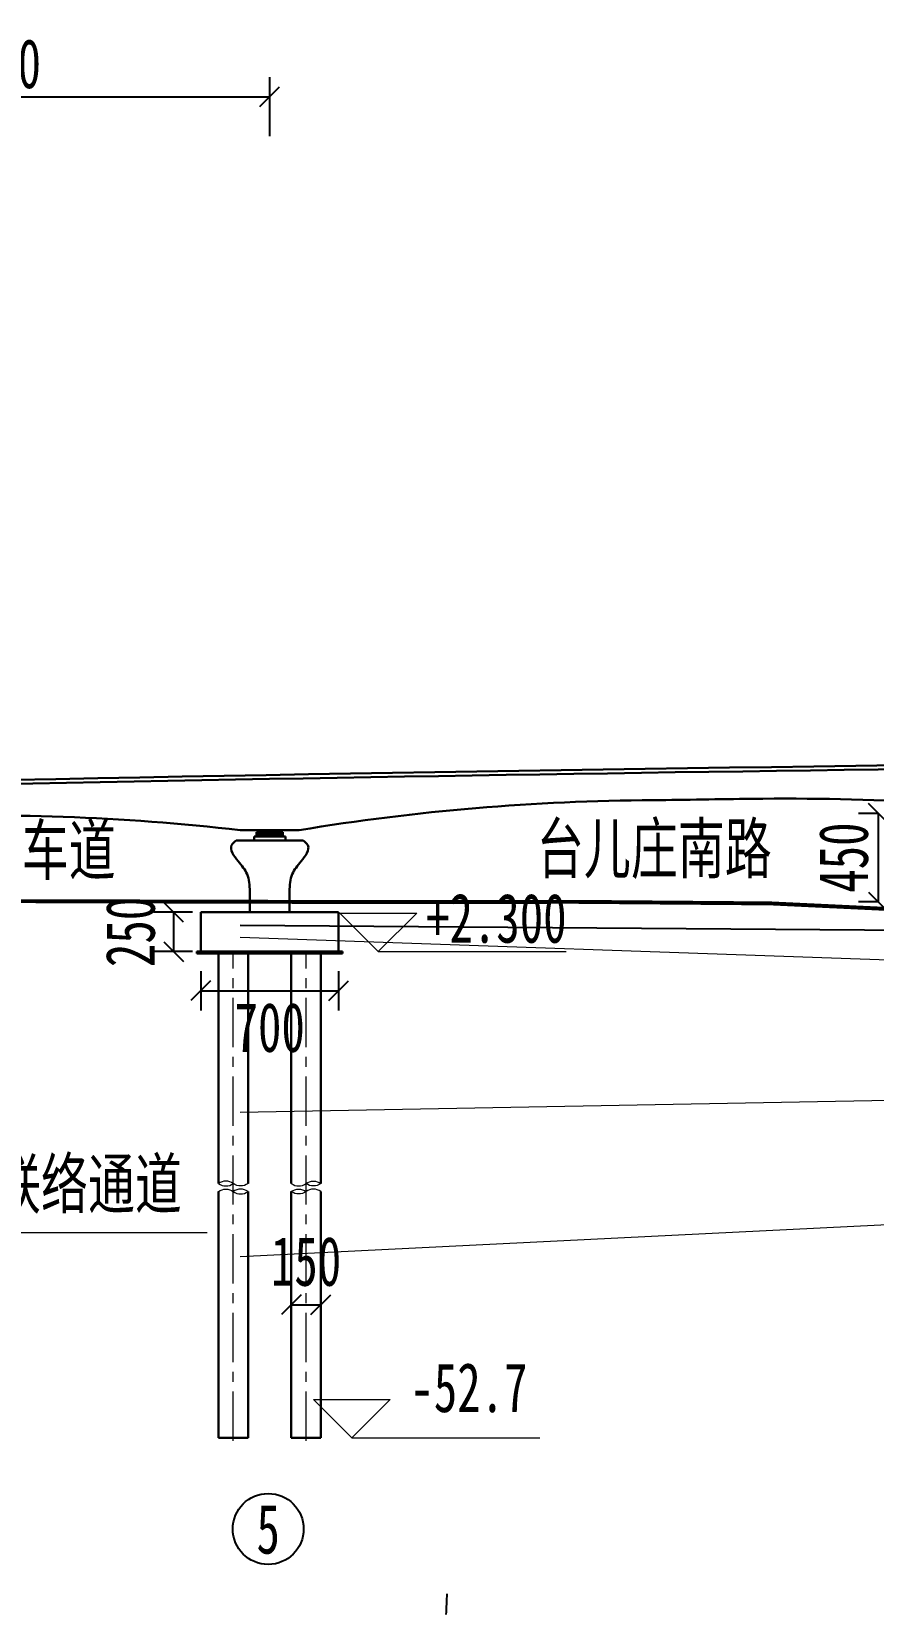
# Model space of a CAD drawing. Extents: x -2611510 to 954358, y -247163 to 181535.
# Drawn here: x 91186 to 133957, y -3445 to 76943 of the extents above; entities that cross this region are included whole.
import ezdxf
from ezdxf.enums import TextEntityAlignment as Align

# ---------------------------------------------------------------- set-up
doc = ezdxf.new("R2010")
doc.units = 0
doc.linetypes.add('CENTER', pattern=[2, 1.25, -0.25, 0.25, -0.25])
doc.linetypes.add('CONTINOUS', pattern=[0])
doc.layers.get('Defpoints').update_dxf_attribs({"color": 8})
for name, color, linetype, lineweight in [('地质-地层线', 7, 'Continuous', 15), ('文字', 7, 'Continuous', 15), ('标注', 3, 'Continuous', 18), ('桥 中心线', 5, 'CENTER', 15), ('桥 构造粗实', 1, 'Continuous', 30), ('桥 构造细虚', 6, 'Continuous', 15), ('桥 标高', 4, 'Continuous', 15), ('结构', 1, 'Continuous', 30)]:
    doc.layers.add(name, color=color, linetype=linetype, lineweight=lineweight)
for name, color, linetype in [('地质-地面线', 7, 'Continuous'), ('纵_地面线', 30, 'Continuous'), ('道路偏置线', 3, 'Continuous')]:
    doc.layers.add(name, color=color, linetype=linetype)
doc.styles.get("Standard").update_dxf_attribs({"font": '仿宋_GB2312.TTF', "width": 0.7})
doc.styles.add('仿宋字', font='仿宋_GB2312.TTF', dxfattribs={"width": 0.7})
doc.dimstyles.new('750', dxfattribs={"dimscale": 0, "dimtxt": 2.5, "dimasz": 1, "dimexe": 1, "dimexo": 1, "dimgap": 0, "dimtad": 0, "dimdec": 0, "dimlfac": 0.1, "dimrnd": 0.1, "dimzin": 12, "dimdsep": 46, "dimtxsty": '仿宋字', "dimblk": 'OBLIQUE', "dimcen": -1, "dimclrd": 256, "dimclre": 256, "dimclrt": 256, "dimadec": 4, "dimazin": 0, "dimtp": 2, "dimtm": 3, "dimtfac": 0.5, "dimtdec": 0, "dimtmove": 2, "dimatfit": 3, "dimldrblk": 'OBLIQUE', "dimfxl": 3, "dimfxlon": 1, "dimtvp": 0.7, "dimtolj": 1, "dimtzin": 12, "dimarcsym": 0})

# ---------------------------------------------------------------- blocks, each defined once
blk = doc.blocks.new('_Oblique')
at = {"color": 0, "linetype": 'ByBlock', "lineweight": -2}
blk.add_line((-0.5, -0.5), (0.5, 0.5), dxfattribs=at)
blk = doc.blocks.new('*D171')
at = {"layer": 'Defpoints', "color": 0, "transparency": 16777216}
for p in [(100359, 32218), (98403, 30218), (100359, 30218)]:
    blk.add_point(p, dxfattribs=at)
at = {"layer": '标注', "lineweight": -2, "transparency": 16777216}
for p, q in [((99359, 32218), (97403, 32218)), ((98403, 32218), (98403, 30218)), ((99359, 30218), (97403, 30218))]:
    blk.add_line(p, q, dxfattribs=at)
at = {"layer": '标注', "lineweight": -2, "transparency": 16777216, "xscale": 1000.0000020837, "yscale": 1000.0000020837, "zscale": 1000.0000020837}
for p, rotation in [((98403, 32218), 90), ((98403, 30218), 270)]:
    blk.add_blockref('_Oblique', p, dxfattribs=dict(at, rotation=rotation))
at = {"layer": '标注', "transparency": 16777216, "insert": (96214, 31218), "char_height": 2500, "attachment_point": 5, "rotation": 90, "style": '仿宋字'}
blk.add_mtext('\\A1;250', dxfattribs=at)
blk = doc.blocks.new('*D172')
at = {"layer": 'Defpoints', "color": 0, "transparency": 16777216}
for p in [(99782, 30218), (106781, 30218), (106781, 28227)]:
    blk.add_point(p, dxfattribs=at)
at = {"layer": '标注', "lineweight": -2, "transparency": 16777216}
for p, q in [((99782, 29218), (99782, 27227)), ((106781, 29218), (106781, 27227)), ((99782, 28227), (106781, 28227))]:
    blk.add_line(p, q, dxfattribs=at)
at = {"layer": '标注', "lineweight": -2, "transparency": 16777216, "xscale": 1000.0000020837, "yscale": 1000.0000020837, "zscale": 1000.0000020837, "rotation": 180}
blk.add_blockref('_Oblique', (99782, 28227), dxfattribs=at)
at = {"layer": '标注', "lineweight": -2, "transparency": 16777216, "xscale": 1000.0000020837, "yscale": 1000.0000020837, "zscale": 1000.0000020837}
blk.add_blockref('_Oblique', (106781, 28227), dxfattribs=at)
at = {"layer": '标注', "transparency": 16777216, "insert": (103282, 26354), "char_height": 2500, "attachment_point": 5, "style": '仿宋字'}
blk.add_mtext('\\A1;700', dxfattribs=at)
blk = doc.blocks.new('*D173')
at = {"layer": 'Defpoints', "color": 0, "transparency": 16777216}
for p in [(105881, 12283), (104381, 11395), (105881, 11395)]:
    blk.add_point(p, dxfattribs=at)
at = {"layer": '标注', "lineweight": -2, "transparency": 16777216}
for p, q in [((104381, 12283), (104381, 13283)), ((105881, 12283), (105881, 13283)), ((104381, 12283), (105881, 12283))]:
    blk.add_line(p, q, dxfattribs=at)
at = {"layer": '标注', "lineweight": -2, "transparency": 16777216, "xscale": 1000.0000020837, "yscale": 1000.0000020837, "zscale": 1000.0000020837, "rotation": 180}
blk.add_blockref('_Oblique', (104381, 12283), dxfattribs=at)
at = {"layer": '标注', "lineweight": -2, "transparency": 16777216, "xscale": 1000.0000020837, "yscale": 1000.0000020837, "zscale": 1000.0000020837}
blk.add_blockref('_Oblique', (105881, 12283), dxfattribs=at)
at = {"layer": '标注', "transparency": 16777216, "insert": (105131, 14472), "char_height": 2500, "attachment_point": 5, "style": '仿宋字'}
blk.add_mtext('\\A1;150', dxfattribs=at)
blk = doc.blocks.new('标高')
at = {"layer": '桥 标高'}
for p, q in [((-2000, 2000), (2000, 2000)), ((0, 0), (-2000, 2000)), ((0, 0), (2000, 2000)), ((0, 0), (9796, 0))]:
    blk.add_line(p, q, dxfattribs=at)
blk = doc.blocks.new('*D178')
at = {"layer": 'Defpoints', "color": 0, "transparency": 16777216}
for p in [(103282, 73637), (75282, 31647), (103282, 31213)]:
    blk.add_point(p, dxfattribs=at)
at = {"layer": '标注', "lineweight": -2, "transparency": 16777216}
for p, q in [((75282, 71637), (75282, 74637)), ((103282, 71637), (103282, 74637)), ((75282, 73637), (103282, 73637))]:
    blk.add_line(p, q, dxfattribs=at)
at = {"layer": '标注', "lineweight": -2, "transparency": 16777216, "xscale": 1000.0000020837, "yscale": 1000.0000020837, "zscale": 1000.0000020837, "rotation": 180}
blk.add_blockref('_Oblique', (75282, 73637), dxfattribs=at)
at = {"layer": '标注', "lineweight": -2, "transparency": 16777216, "xscale": 1000.0000020837, "yscale": 1000.0000020837, "zscale": 1000.0000020837}
blk.add_blockref('_Oblique', (103282, 73637), dxfattribs=at)
at = {"layer": '标注', "transparency": 16777216, "insert": (89282, 75302), "char_height": 2500, "attachment_point": 5, "style": '仿宋字'}
blk.add_mtext('\\A1;2800', dxfattribs=at)
blk = doc.blocks.new('*D308')
at = {"layer": 'Defpoints', "color": 0}
for p in [(134203, 37240), (134203, 32740), (134203, 32740)]:
    blk.add_point(p, dxfattribs=at)
at = {"layer": '标注', "lineweight": -2}
for p, q in [((134203, 37240), (133203, 37240)), ((134203, 37240), (134203, 32740)), ((134203, 32740), (133203, 32740))]:
    blk.add_line(p, q, dxfattribs=at)
at = {"layer": '标注', "lineweight": -2, "xscale": 1000.0000020837, "yscale": 1000.0000020837, "zscale": 1000.0000020837}
for p, rotation in [((134203, 37240), 90), ((134203, 32740), 270)]:
    blk.add_blockref('_Oblique', p, dxfattribs=dict(at, rotation=rotation))
at = {"layer": '标注', "insert": (132453, 34990), "char_height": 2500, "attachment_point": 5, "rotation": 90, "style": '仿宋字'}
blk.add_mtext('\\A1;450', dxfattribs=at)
blk = doc.blocks.new('地质1')
at = {"layer": '地质-地层线', "color": 8}
for p, q in [((101782, -210578), (166782, -212857)), ((101782, -219478), (166782, -218257))]:
    blk.add_line(p, q, dxfattribs=at)
at = {"layer": '地质-地面线', "color": 8, "linetype": 'Continuous'}
blk.add_line((101782, -209978), (166782, -210457), dxfattribs=at)
blk = doc.blocks.new('地质2')
at = {"layer": '地质-地层线', "color": 8}
blk.add_line((101782, -534581), (166782, -531360), dxfattribs=at)

msp = doc.modelspace()

# ---------------------------------------------------------------- hatches: boundary and pattern name
at = {"layer": '桥 构造粗实'}
h = msp.add_hatch(dxfattribs=at)
h.set_pattern_fill('ANSI31', color=256, scale=25.27, angle=180, style=0)
h.set_pattern_definition([(45, (94550.65, 15733.09), (-56.73277, 56.73277), [])])
h.paths.add_polyline_path([(102611.8, 36283.9), (102611.8, 36066.2), (103951.2, 36066.2), (103951.2, 36283.9)])

# ---------------------------------------------------------------- linework, layer by layer
msp.add_circle((103206.5, 891.5), 1800)
at = {"layer": '文字'}
msp.add_line((84570.4, 15955.1), (100102.9, 15955.1), dxfattribs=at)
at = {"layer": '桥 中心线', "ltscale": 2000}
for p, q in [((101431.5, 5365.8), (101431.5, 30218.1)), ((105131.5, 5365.8), (105131.5, 30218.1))]:
    msp.add_line(p, q, dxfattribs=at)
at = {"layer": '桥 构造粗实'}
for p, q in [((103281.5, 36386.8), (101781.5, 36386.8)), ((102611.8, 36066.2), (102611.8, 36283.9)), ((103951.2, 36283.9), (102611.8, 36283.9)), ((103281.5, 36386.8), (104781.5, 36386.8)), ((103951.2, 36066.2), (103951.2, 36283.9)), ((104077.5, 36066.2), (102485.5, 36066.2)), ((104077.5, 35886.8), (104077.5, 36066.2)), ((99781.5, 30218.1), (99781.5, 32218.1)), ((99781.5, 32218.1), (106781.5, 32218.1)), ((102281.5, 32218.1), (104281.5, 32218.1)), ((102281.5, 32218.1), (104281.5, 32218.1)), ((106781.5, 30218.1), (106781.5, 32218.1)), ((99581.5, 30218.1), (106981.5, 30218.1)), ((99581.5, 30118.1), (99581.5, 30218.1)), ((99581.5, 30118.1), (106981.5, 30118.1)), ((99681.5, 30218.1), (106131.5, 30218.1)), ((100681.5, 18437), (100681.5, 30218.1)), ((102181.5, 18437), (102181.5, 30218.1)), ((104381.5, 18437), (104381.5, 30218.1)), ((105881.5, 18437), (105881.5, 30218.1)), ((106981.5, 30118.1), (106981.5, 30218.1)), ((100681.5, 5513.1), (100681.5, 18029)), ((102181.5, 5513.1), (102181.5, 18029)), ((104381.5, 5513.1), (104381.5, 18029)), ((105881.5, 5513.1), (105881.5, 18029)), ((102181.5, 5513.1), (100681.5, 5513.1)), ((104381.5, 5513.1), (105881.5, 5513.1))]:
    msp.add_line(p, q, dxfattribs=at)
for points in [[(-29037.3, 36052.2), (60315.8, 38268.2, -0.0054488), (197268, 40171.6), (197282.7, 40171.6, -0.0032499), (340276.9, 39671.2), (340307.2, 39670.9, -0.004873), (457233.3, 37361.8), (511959.2, 35747.4, 0.0000105), (512409.1, 35734.1)], [(-29037.3, 35852.2), (60315.8, 38068.2, -0.0043752), (170281.5, 39832.7)], [(122781.5, 37906.5, -0.000199), (127781.5, 37978.8)]]:
    msp.add_lwpolyline(points, format="xyb", dxfattribs=at)
for centre, radius, start, end in [((123335.2, -76006.2), 113914.1, 90.278482, 99.373767), ((129475.4, -100064.7), 138053.9, 83.216712, 90.70301), ((88949.7, -74632.5), 111758.4, 83.406893, 92.650539)]:
    msp.add_arc(centre, radius, start, end, dxfattribs=at)
at = {"layer": '桥 构造细虚'}
for points in [[(102181.5, 18437, -0.3328), (101431.5, 18437, 0.3264), (100681.5, 18437, 0.3328), (101431.5, 18437, 0.416)], [(104381.5, 18437, 0.3328), (105131.5, 18437, -0.3264), (105881.5, 18437, -0.3328), (105131.5, 18437, -0.416)], [(100681.5, 18029, -0.3328), (101431.5, 18029, 0.3264), (102181.5, 18029, 0.3328), (101431.5, 18029, 0.416)], [(105881.5, 18029, 0.3328), (105131.5, 18029, -0.3264), (104381.5, 18029, -0.3328), (105131.5, 18029, -0.416)]]:
    msp.add_lwpolyline(points, format="xyb", dxfattribs=at)
at = {"layer": '纵_地面线', "color": 5, "const_width": 200, "flags": 128}
msp.add_lwpolyline([(-29037.3, 31576.4), (-1218.5, 31707.1), (8781.5, 31704.1), (18781.5, 31656.1), (28781.5, 31744.1), (38781.5, 32178.1), (48781.5, 32634.1), (58781.5, 32857.1), (68781.5, 32834.1), (78781.5, 32809.1), (88781.5, 32784.1), (98781.5, 32758.1), (108781.5, 32732.1), (118781.5, 32745.1), (128781.5, 32663.1), (138781.5, 32189.1), (148781.5, 31664.1), (158781.5, 31153.1), (168781.5, 30708.1), (172281.5, 30513.2)], dxfattribs=at)
at = {"layer": '结构', "linetype": 'CONTINOUS'}
for p, q in [((101581.5, 35865.6), (104981.5, 35865.6)), ((102485.5, 36066.2), (102485.5, 35865.6)), ((102281.5, 33267.9), (102281.5, 32218.1)), ((104281.5, 33267.9), (104281.5, 32218.1))]:
    msp.add_line(p, q, dxfattribs=at)
for points in [[(101581.5, 35865.6), (101343, 35619.1), (101680.7, 34806.9), (102131, 34157.2), (102281.5, 33267.9)], [(104981.5, 35865.6), (105220, 35619.1), (104882.3, 34806.9), (104432, 34157.2), (104281.5, 33267.9)]]:
    msp.add_spline(points, degree=3, dxfattribs=at)
at = {"layer": '道路偏置线', "color": 8}
msp.add_lwpolyline([(112283.9, -2397.1, 0.0000276), (112240.3, -3444.5)], format="xyb", dxfattribs=at)

# ---------------------------------------------------------------- block references
for name, p in [('地质1', (0, 241536.6)), ('地质2', (0, 549315))]:
    msp.add_blockref(name, p)
at = {"layer": '桥 标高', "xscale": 0.9750390015615265, "yscale": 0.9750390015615265, "zscale": 0.9750390015615265}
for p in [(108802.1, 30218.1), (107450.9, 5513.1)]:
    msp.add_blockref('标高', p, dxfattribs=at)

# ---------------------------------------------------------------- texts
at = {"layer": '文字', "width": 0.7}
msp.add_text('5', height=2500, rotation=0.000002, dxfattribs=at).set_placement((103206.5, 891.5), align=Align.MIDDLE_CENTER)
at = {"layer": '文字', "char_height": 2500, "attachment_point": 1, "style": '仿宋字'}
for s, width, insert in [('掉头车道', 9930.813, (85909.5, 36622.8)), ('台儿庄南路', 14230.518, (116857.5, 36710.6)), ('地铁联络通道', 14772.412, (84497.1, 19672))]:
    msp.add_mtext_dynamic_manual_height_columns(s, width=width, gutter_width=12.5, heights=[0], dxfattribs=dict(at, insert=insert))
at = {"layer": '桥 标高', "char_height": 2500, "attachment_point": 1, "style": '仿宋字'}
for s, width, insert in [('+2.300', 4194.053, (111227.1, 33168.9)), ('-52.7', 5130.973, (110431.5, 9329.6))]:
    msp.add_mtext_dynamic_manual_height_columns(s, width=width, gutter_width=12.5, heights=[0], dxfattribs=dict(at, insert=insert))

# ---------------------------------------------------------------- dimensions: what is measured, and where the dimension line sits
at = {"layer": '标注'}
for base, p1, p2, picture, middle in [((103281.5, 73637.3), (75281.5, 31647.3), (103281.5, 31212.6), '*D178', (89281.5, 75302.2)), ((105881.5, 12282.7), (104381.5, 11394.7), (105881.5, 11394.7), '*D173', (105131.5, 14471.9))]:
    dim = msp.add_linear_dim(base=base, p1=p1, p2=p2, dimstyle='750', override={"dimscale": 1000.000002, "dimfxl": 2}, dxfattribs=at)
    dim.commit()
    dim.dimension.update_dxf_attribs({"geometry": picture, "text_midpoint": middle})
dim = msp.add_linear_dim(base=(134202.8, 32740), p1=(134202.8, 37240), p2=(134202.8, 32740), angle=90, dimstyle='750', override={"dimscale": 1000.000002, "dimfxl": 2}, dxfattribs=at)
dim.commit()
dim.dimension.update_dxf_attribs({"geometry": '*D308', "text_midpoint": (132452.8, 34990)})
dim = msp.add_linear_dim(base=(98403.3, 30218.1), p1=(100358.8, 32218.1), p2=(100358.8, 30218.1), angle=90, text='250', dimstyle='750', override={"dimscale": 1000.000002, "dimfxl": 2}, dxfattribs=at)
dim.commit()
dim.dimension.update_dxf_attribs({"geometry": '*D171', "text_midpoint": (96214.1, 31218.1)})
dim = msp.add_linear_dim(base=(106781.5, 28226.8), p1=(99781.5, 30218.1), p2=(106781.5, 30218.1), dimstyle='750', override={"dimscale": 1000.000002, "dimfxl": 2}, dxfattribs=at)
dim.commit()
dim.dimension.update_dxf_attribs({"geometry": '*D172', "text_midpoint": (103281.5, 26353.9), "dimtype": 160})

doc.saveas('drawing.dxf')
